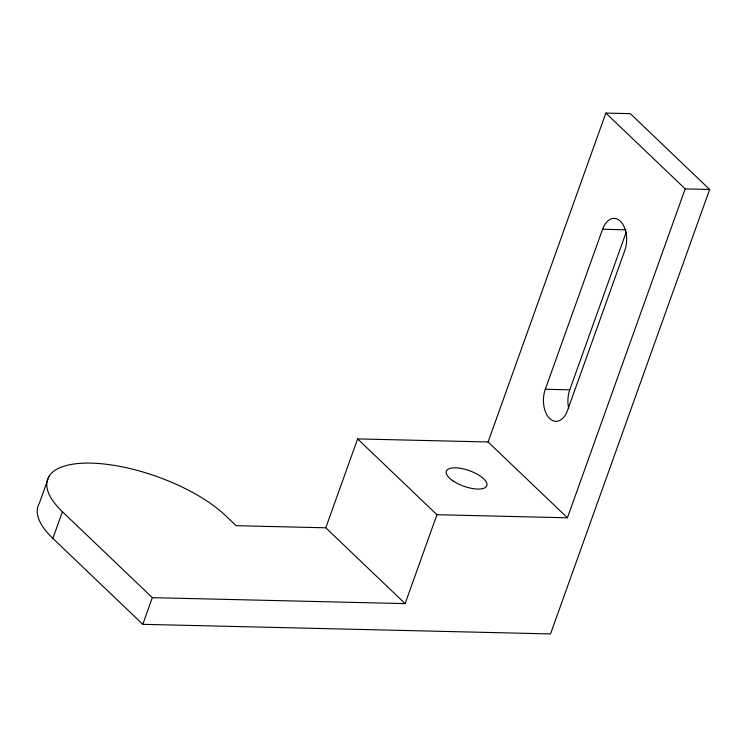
<?xml version="1.0" encoding="UTF-8"?>
<svg xmlns="http://www.w3.org/2000/svg" width="747" height="747" viewBox="0 0 747 747"><rect width="100%" height="100%" fill="white"/><g stroke="black" fill="none" stroke-linecap="round" stroke-linejoin="round"><path stroke-width="1.12" d="M48.9 476.567L39.358 503.235A102.274 39.302 19.7 0 0 52.869 538.41L142.78 624.324L550.511 633.923L709.65 189.458L630.319 113.647L605.854 113.077L488.09 441.981L567.421 517.792L685.186 188.879L605.854 113.077M52.869 538.41L62.421 511.742A102.274 39.302 19.7 0 1 91.078 463.121A102.274 39.302 19.7 0 1 225.51 515.579L236.089 525.692L325.785 527.802L405.117 603.613L436.948 514.72L357.617 438.909L325.785 527.802M142.78 624.324L152.323 597.656L62.421 511.742M545.291 389.271L602.586 229.254A21.476 12.96 -88.7 0 1 620.374 221.205A21.476 12.96 -88.7 0 1 624.8 250.488L567.505 410.495A21.476 12.96 -88.7 0 1 549.717 418.544A21.476 12.96 -88.7 0 1 545.291 389.271L569.756 389.841L626.266 232.028M685.186 188.879L709.65 189.458M602.586 229.254L625.883 229.805M357.617 438.909L488.09 441.981M436.948 514.72L567.421 517.792M152.323 597.656L405.117 603.613M568.682 408.282A21.476 12.96 -88.7 0 1 569.756 389.841M452.925 480.807A21.476 8.254 19.7 0 0 486.558 486.232A21.476 8.254 19.7 0 0 460.301 468.294A21.476 8.254 19.7 0 0 452.925 480.807"/></g></svg>
